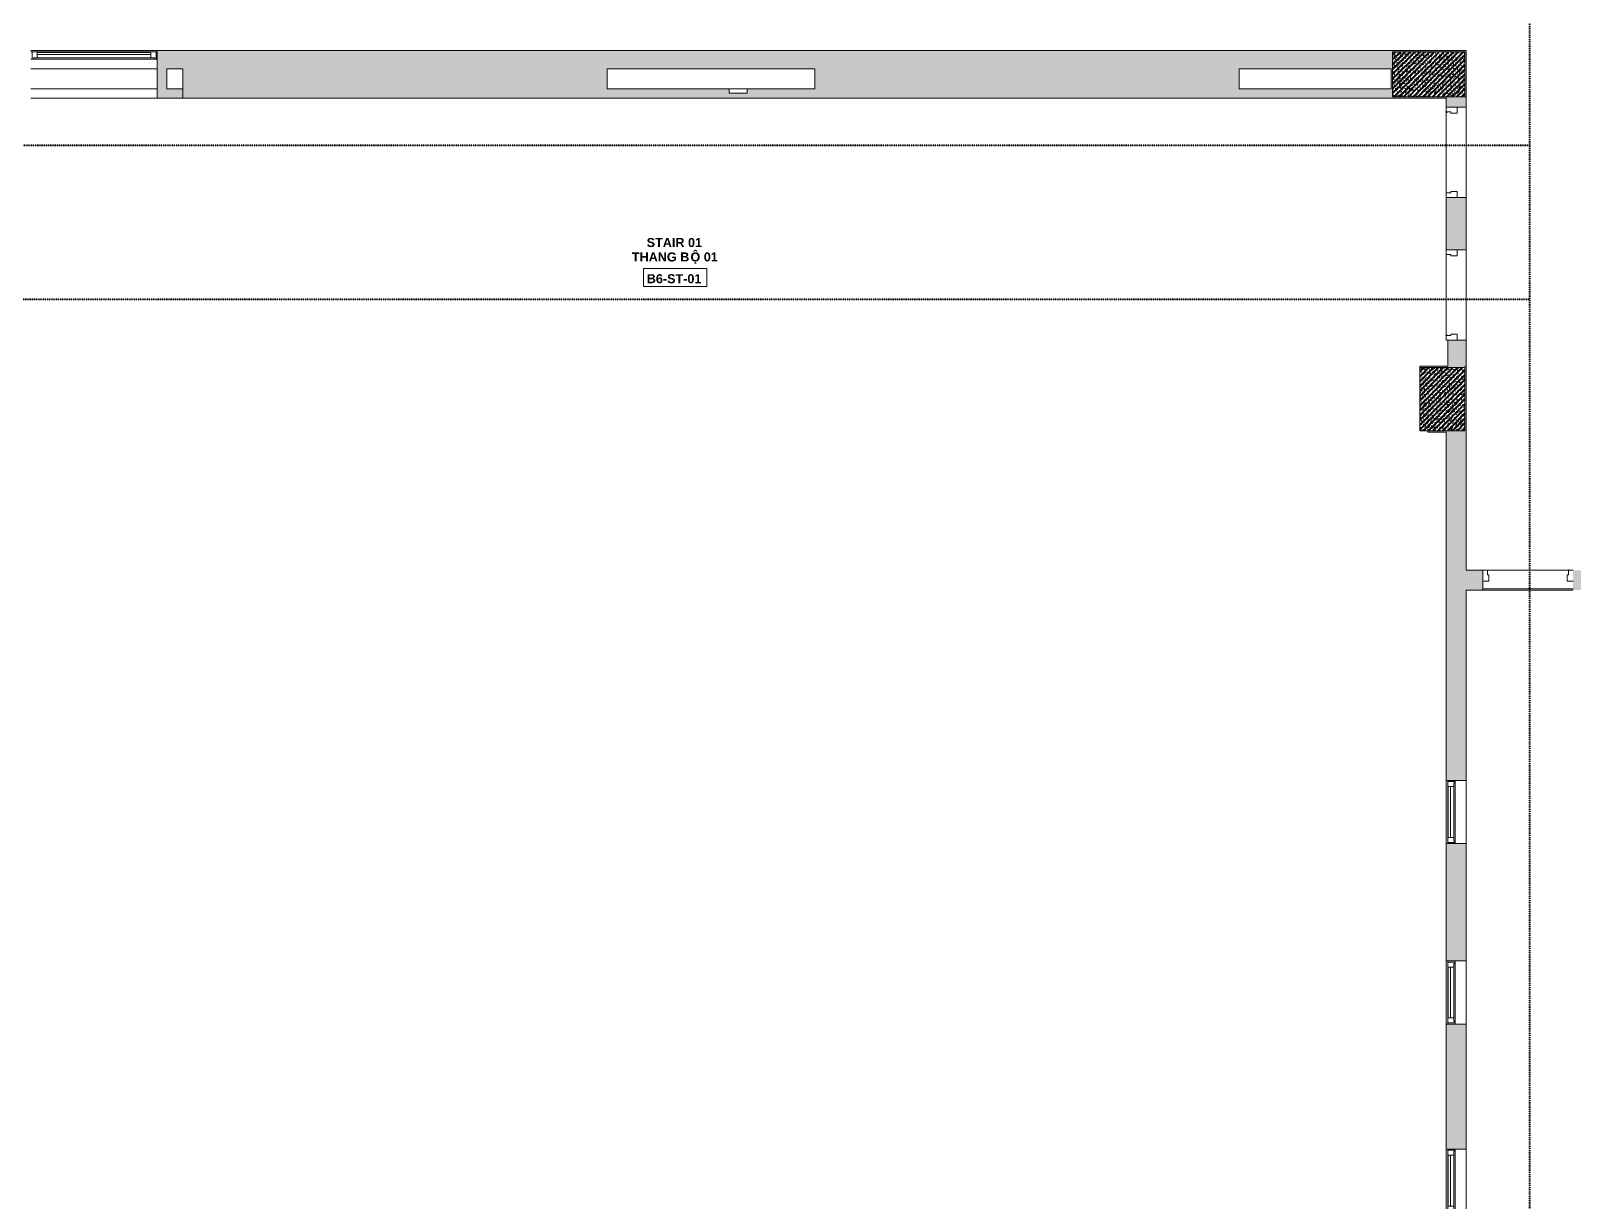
# Model space of a CAD drawing. Header units: millimetres. Extents: x -31340 to 17660, y 19597 to 75297.
# Drawn here: x -21075 to -3990, y 53661 to 66628 of the extents above; entities that cross this region are included whole.
import ezdxf

# ---------------------------------------------------------------- set-up
doc = ezdxf.new("R2010")
doc.units = ezdxf.units.MM
doc.linetypes.add('Dash', pattern=[6.35, 3.175, -3.175])
doc.linetypes.add('dash 1-1', pattern=[2, 1, -1])
for name, color, linetype, lineweight in [('A-AREA-IDEN', 2, 'Continuous', 9), ('A-DETL', 90, 'Continuous', 5), ('A-DETL-MBND', 5, 'Continuous', 5), ('A-DOOR', 31, 'Continuous', 5), ('A-DOOR-FRAM', 31, 'Continuous', 5), ('A-FLOR', 192, 'Continuous', 5), ('A-GLAZ', 151, 'Continuous', 5), ('A-GLAZ-HDLN', 1, 'Dash', 5), ('A-WALL', 113, 'Continuous', 5), ('A-WALL-PATT', 111, 'Continuous', 5), ('S-COLS', 52, 'Continuous', 5)]:
    doc.layers.add(name, color=color, linetype=linetype, lineweight=lineweight)
doc.styles.add('Arial_B', font='arialbd.ttf', dxfattribs={"height": 100})
doc.styles.add('Arial_B_1', font='arialbd.ttf', dxfattribs={"height": 100})

# ---------------------------------------------------------------- blocks, each defined once
blk = doc.blocks.new('M_Concrete-Rectangular-Column - C3 - 500 x 700mm-9523593-3rd Traffic Floor Plan - Pedestrian')
at = {"layer": 'S-COLS'}
h = blk.add_hatch(dxfattribs=at)
h.set_pattern_fill('FP_13', color=256, style=0, pattern_type=2)
h.set_pattern_definition([(50, (5439.94, -62547), (63.763904, -5.57885), [6.667, -73.342]), (355, (5439.94, -62547), (-12.334876, 66.869514), [5.334, -58.674]), (100.451, (5445.25, -62547.465), (51.43036, 61.29098), [5.667, -62.332]), (46.184, (5439.94, -62529.22), (94.87722, -14.71484), [10.001, -110.014]), (96.636, (5447.85, -62530.45), (83.09115, 86.5993), [8.5, -93.497]), (351.184, (5439.94, -62529.22), (83.09204, 86.59928), [8.001, -88.011]), (21, (5448.83, -62533.665), (53.064487, -35.792726), [6.668, -73.343]), (326, (5448.83, -62533.665), (21.63066, 64.46546), [5.334, -58.674]), (71.451, (5453.25, -62536.65), (74.69646, 28.67237), [5.667, -62.332]), (37.5, (5439.94, -62547), (1.080413, 29.594271), [1.676, -56.286, 1.676, -57.887, -58.896]), (37.5, (5439.94, -62547), (1.080413, 29.594271), [-117.526, 1.676, -57.22]), (7.5, (5439.94, -62547), (23.386368, 35.063507), [1.676, -32.283, 1.676, -54.953, -22.447]), (7.5, (5439.94, -62547), (23.386368, 35.063507), [-90.589, 1.676, -20.771]), (327.5, (5420.114, -62547), (47.456567, -2.005468), [1.676, -20.549, 1.676, -67.666, -92.011]), (327.5, (5420.114, -62547), (47.456567, -2.005468), [-91.567, 1.676, -90.335]), (317.5, (5411.224, -62547), (51.844948, 8.89904), [1.676, -27.216, 1.676, -44.374, -65.342]), (317.5, (5411.224, -62547), (51.844948, 8.89904), [-74.943, 1.676, -63.665]), (45, (5439.94, -62547), (-26.716616, 26.716616), []), (45, (5439.94, -62536.11), (-26.716616, 26.716616), [])])
h.paths.add_polyline_path([(-250, -350), (250, -350), (250, 350), (-250, 350)])
at = {"layer": 'S-COLS', "lineweight": 15}
for p, q in [((250, 350), (-250, 350)), ((-250, 350), (-250, -350)), ((250, -350), (250, 350)), ((-250, -350), (250, -350))]:
    blk.add_line(p, q, dxfattribs=at)
blk = doc.blocks.new('VGU_CLUSTER_W1A - W2A - W3A - W4 - W5C - W6 - VGU_CLUSTER_W1A-8565238-3rd Traffic Floor Plan - Pedestrian')
at = {"layer": 'A-GLAZ', "lineweight": 9}
for p, q in [((-350, -12), (-337, -12)), ((-337, -95), (-350, -95)), ((-337, -12), (-322, -12)), ((-337, -95), (-337, -12)), ((-337, -12), (-337, -95)), ((-281, -95), (-337, -95)), ((-322, -12), (-322, -28)), ((-322, -28), (-281, -28)), ((-281, -28), (-281, -95)), ((-281, -88), (-281, -63)), ((-281, -63), (281, -63)), ((281, -88), (-281, -88)), ((281, -28), (322, -28)), ((281, -95), (281, -28)), ((281, -63), (281, -88)), ((337, -95), (281, -95)), ((322, -12), (337, -12)), ((322, -28), (322, -12)), ((337, -12), (337, -95)), ((337, -12), (350, -12)), ((337, -95), (337, -12)), ((350, -95), (337, -95))]:
    blk.add_line(p, q, dxfattribs=at)
at = {"layer": 'A-GLAZ'}
for p, q in [((-322, -12), (322, -12)), ((-281, -28), (281, -28)), ((281, -95), (-281, -95))]:
    blk.add_line(p, q, dxfattribs=at)
at = {"layer": 'A-GLAZ-HDLN'}
for p in [(-13, -12), (13, -12)]:
    blk.add_line(p, (0, -12), dxfattribs=at)
blk = doc.blocks.new('DP3-DF102 - DP3-DF102-9166820-3rd Traffic Floor Plan - Pedestrian')
at = {"layer": 'A-DOOR'}
for p, q in [((-453, 110), (-497, 110)), ((-450, 63), (-450, 107)), ((-438, 60), (-447, 60)), ((-435, -7), (-435, 57)), ((435, 57), (435, -7)), ((447, 60), (438, 60)), ((447, 113), (447, 94)), ((447, 94), (450, 94)), ((450, 94), (450, 108)), ((450, 94), (450, 63)), ((497, 110), (453, 110)), ((-497, -10), (-438, -10)), ((438, -10), (497, -10))]:
    blk.add_line(p, q, dxfattribs=at)
for centre, radius, start, end in [((-497, 107), 3, 90, 180.0361), ((-497, 107), 3, 141.4492, 180.0361), ((-497, 107), 3, 90, 128.5869), ((-453, 107), 3, 0, 90), ((-453, 107), 3, 360, 90), ((-447, 63), 3, 180, 270), ((-438, 57), 3, 360, 90), ((-438, 57), 3, 360, 90), ((438, 57), 3, 90, 180), ((438, 57), 3, 90, 180), ((450, 113), 3, 290.6789, 180), ((447, 63), 3, 270, 360), ((450, 113), 3, 48.0065, 121.3362), ((450, 113), 3, 48.0065, 121.3362), ((450, 113), 3, 48.0065, 121.3362), ((450, 113), 3, 48.0065, 121.3362), ((450, 113), 3, 48.0065, 121.3362), ((450, 113), 3, 48.0065, 121.3362), ((450, 113), 3, 48.0065, 121.3362), ((452, 108), 2.19, 120.9247, 176.9338), ((453, 107), 3, 90, 180), ((453, 107), 3, 90, 180), ((497, 107), 3, 359.9639, 90), ((497, 107), 3, 51.4131, 90), ((497, 107), 3, 359.9639, 38.5508), ((-497, -7), 3, 180, 270), ((-497, -7), 3, 180, 270), ((-438, -7), 3, 270, 360), ((-438, -7), 3, 270, 360), ((438, -7), 3, 180, 270), ((438, -7), 3, 180, 270), ((497, -7), 3, 270, 360), ((497, -7), 3, 270, 0)]:
    blk.add_arc(centre, radius, start, end, dxfattribs=at)
blk = doc.blocks.new('DP3-DF102 - DP3-DF102-9189611-3rd Traffic Floor Plan - Pedestrian')
at = {"layer": 'A-DOOR'}
for p, q in [((-497, 10), (-438, 10)), ((-435, 7), (-435, -57)), ((435, -57), (435, 7)), ((438, 10), (497, 10)), ((-453, -110), (-497, -110)), ((-450, -63), (-450, -107)), ((-438, -60), (-447, -60)), ((447, -60), (438, -60)), ((447, -94), (447, -113)), ((450, -94), (447, -94)), ((450, -94), (450, -63)), ((450, -108), (450, -94)), ((497, -110), (453, -110)), ((500, -95), (500, -107))]:
    blk.add_line(p, q, dxfattribs=at)
for centre, radius, start, end in [((-497, 7), 3, 90, 180), ((-497, 7), 3, 90, 180), ((-438, 7), 3, 0, 90), ((-438, 7), 3, 0, 90), ((438, 7), 3, 90, 180), ((438, 7), 3, 90, 180), ((497, 7), 3, 0, 90), ((497, 7), 3, 0, 90), ((-497, -107), 3, 179.9639, 270), ((-497, -107), 3, 179.9639, 218.5508), ((-497, -107), 3, 231.4131, 270), ((-453, -107), 3, 270, 360), ((-453, -107), 3, 270, 0), ((-447, -63), 3, 90, 180), ((-438, -57), 3, 270, 0), ((-438, -57), 3, 270, 0), ((438, -57), 3, 180, 270), ((438, -57), 3, 180, 270), ((447, -63), 3, 0, 90), ((450, -113), 3, 180, 69.3211), ((450, -113), 3, 238.6638, 311.9935), ((450, -113), 3, 238.6638, 311.9935), ((450, -113), 3, 238.6638, 311.9935), ((450, -113), 3, 238.6638, 311.9935), ((450, -113), 3, 238.6638, 311.9935), ((450, -113), 3, 238.6638, 311.9935), ((450, -113), 3, 238.6638, 311.9935), ((453, -107), 3, 180, 270), ((453, -107), 3, 180, 270), ((452, -108), 2.19, 183.0662, 239.0753), ((497, -107), 3, 270, 0.0361), ((497, -107), 3, 270, 308.5869), ((497, -107), 3, 321.4492, 0.0361)]:
    blk.add_arc(centre, radius, start, end, dxfattribs=at)
blk = doc.blocks.new('DP3-DF501-brick - DP3-DF501-brick-10280244-3rd Traffic Floor Plan - Pedestrian')
at = {"layer": 'A-DOOR'}
for p, q in [((447, 113), (447, 94)), ((447, 94), (450, 94)), ((450, 94), (450, 108))]:
    blk.add_line(p, q, dxfattribs=at)
for centre, radius, start, end in [((450, 113), 3, 290.6789, 180), ((450, 113), 3, 48.0065, 121.3362), ((450, 113), 3, 48.0065, 121.3362), ((450, 113), 3, 48.0065, 121.3362), ((450, 113), 3, 48.0065, 121.3362), ((450, 113), 3, 48.0065, 121.3362), ((450, 113), 3, 48.0065, 121.3362), ((450, 113), 3, 48.0065, 121.3362), ((452, 108), 2.19, 120.9247, 176.9338)]:
    blk.add_arc(centre, radius, start, end, dxfattribs=at)
at = {"layer": 'A-DOOR-FRAM'}
for p, q in [((-450, 110), (-500, 110)), ((-450, 60), (-450, 110)), ((-435, 60), (-450, 60)), ((-435, -10), (-435, 60)), ((450, 60), (435, 60)), ((435, 60), (435, -10)), ((450, 94), (450, 60)), ((500, 110), (451, 110)), ((-500, -10), (-435, -10)), ((435, -10), (500, -10))]:
    blk.add_line(p, q, dxfattribs=at)
blk = doc.blocks.new('VGU_CLUSTER_W6 - VGU_CLUSTER_W6-12293568-3rd Traffic Floor Plan - Pedestrian')
at = {"layer": 'A-GLAZ', "lineweight": 9}
for p, q in [((-687, 88), (-700, 88)), ((-700, 5), (-687, 5)), ((-687, 88), (-687, 5)), ((-631, 88), (-687, 88)), ((-687, 5), (-687, 88)), ((-687, 5), (-672, 5)), ((-672, 5), (-672, 21)), ((-672, 21), (-631, 21)), ((-631, 21), (-631, 88)), ((631, 81), (-631, 81)), ((-631, 81), (-631, 56)), ((-631, 56), (631, 56)), ((687, 88), (631, 88)), ((631, 88), (631, 21)), ((631, 56), (631, 81)), ((631, 21), (672, 21)), ((672, 21), (672, 5)), ((672, 5), (687, 5)), ((687, 5), (687, 88)), ((700, 88), (687, 88)), ((687, 88), (687, 5)), ((687, 5), (700, 5))]:
    blk.add_line(p, q, dxfattribs=at)
at = {"layer": 'A-GLAZ'}
for p, q in [((-672, 5), (672, 5)), ((631, 88), (-631, 88)), ((-631, 21), (631, 21))]:
    blk.add_line(p, q, dxfattribs=at)
at = {"layer": 'A-GLAZ-HDLN'}
for p in [(-71, 5), (71, 5)]:
    blk.add_line(p, (0, 5), dxfattribs=at)
blk = doc.blocks.new('Room Tag - Room Tag-8377849-3rd Traffic Floor Plan - Pedestrian')
at = {"layer": 'A-AREA-IDEN'}
for p, q in [((-7, -0.80625), (-7, -4.80625)), ((-7, -0.80625), (7, -0.80625)), ((7, -0.80625), (7, -4.80625)), ((-7, -4.80625), (7, -4.80625))]:
    blk.add_line(p, q, dxfattribs=at)

msp = doc.modelspace()

# ---------------------------------------------------------------- hatches: boundary and pattern name
at = {"layer": 'A-WALL-PATT'}
for points in [[(-19675, 66207), (-19390, 66207), (-19390, 66412), (-19675, 66412)], [(-19390, 65882), (-14690, 65882), (-14690, 66412), (-19390, 66412), (-19390, 65987)], [(-12390, 66207), (-12390, 66412), (-14690, 66412), (-14690, 66207)], [(-12390, 65882), (-7690, 65882), (-7690, 66412), (-12390, 66412), (-12390, 65987)], [(-6005, 66207), (-6005, 66412), (-7690, 66412), (-7690, 66207)], [(-5990, 65882), (-5990, 66412), (-6005, 66412), (-6005, 65882)], [(-5175, 66397), (-5175, 66412), (-5990, 66412), (-5990, 66397), (-5190, 66397)], [(-5190, 65897), (-5175, 65897), (-5175, 66397), (-5190, 66397), (-5190, 66112)], [(-19570, 66207), (-19675, 66207), (-19675, 65987), (-19570, 65987)], [(-19675, 65882), (-19390, 65882), (-19390, 65987), (-19675, 65987)], [(-13340, 65882), (-12390, 65882), (-12390, 65987), (-13140, 65987), (-13140, 65937), (-13340, 65937), (-13340, 65987), (-14690, 65987), (-14690, 65882)], [(-6005, 65882), (-6005, 65987), (-7690, 65987), (-7690, 65882)], [(-5990, 65882), (-5395, 65882), (-5395, 65897), (-5990, 65897)], [(-5190, 62912), (-5175, 62912), (-5175, 63202), (-5380, 63202), (-5380, 62912)], [(-5690, 62897), (-5190, 62897), (-5190, 62912), (-5690, 62912)], [(-5175, 62182), (-5175, 62912), (-5190, 62912), (-5190, 62182)], [(-5395, 62182), (-5190, 62182), (-5190, 62197), (-5600, 62197), (-5600, 62182)]]:
    msp.add_hatch(color=256, dxfattribs=at).paths.add_polyline_path(points)
h = msp.add_hatch(color=256, dxfattribs=at)
h.paths.add_polyline_path([(-5395, 64202), (-5175, 64202), (-5175, 64782), (-5395, 64782), (-5395, 64353)])
h.paths.add_polyline_path([(-5395, 65782), (-5175, 65782), (-5175, 65897), (-5395, 65897), (-5395, 65819)])
h = msp.add_hatch(color=256, dxfattribs=at)
h.paths.add_polyline_path([(-5175, 35747), (-5175, 36788), (-5395, 36788), (-5395, 35747)])
h.paths.add_polyline_path([(-5175, 37488), (-5175, 38463), (-5395, 38463), (-5395, 37488)])
h.paths.add_polyline_path([(-5175, 39163), (-5175, 40138), (-5395, 40138), (-5395, 39163)])
h.paths.add_polyline_path([(-5175, 40838), (-5175, 41813), (-5395, 41813), (-5395, 40838)])
h.paths.add_polyline_path([(-5175, 42513), (-5175, 43488), (-5395, 43488), (-5395, 42513)])
h.paths.add_polyline_path([(-5395, 44188), (-5175, 44188), (-5175, 45163), (-5395, 45163), (-5395, 44417)])
h.paths.add_polyline_path([(-5395, 45863), (-5175, 45863), (-5175, 46838), (-5395, 46838), (-5395, 46762)])
h.paths.add_polyline_path([(-5395, 47538), (-5175, 47538), (-5175, 48513), (-5395, 48513), (-5395, 47935)])
h.paths.add_polyline_path([(-5395, 49213), (-5175, 49213), (-5175, 50188), (-5395, 50188)])
h.paths.add_polyline_path([(-5175, 50888), (-5175, 51863), (-5395, 51863), (-5395, 50888)])
h.paths.add_polyline_path([(-5175, 52563), (-5175, 53538), (-5395, 53538), (-5395, 52563)])
h.paths.add_polyline_path([(-5175, 54238), (-5175, 55623), (-5395, 55623), (-5395, 54238)])
h.paths.add_polyline_path([(-5175, 56323), (-5175, 57623), (-5395, 57623), (-5395, 56323)])
h.paths.add_polyline_path([(-5395, 58323), (-5175, 58323), (-5175, 62182), (-5395, 62182), (-5395, 58490)])
h = msp.add_hatch(color=256, dxfattribs=at)
h.paths.add_polyline_path([(-3805, 60432), (-3805, 60652), (-3990, 60652), (-3990, 60432), (-3927, 60432)])
h.paths.add_polyline_path([(-5175, 60432), (-4990, 60432), (-4990, 60652), (-5175, 60652)])
at = {"layer": 'S-COLS'}
h = msp.add_hatch(dxfattribs=at)
h.set_pattern_fill('FP_1', color=256, style=0, pattern_type=2)
h.set_pattern_definition([(50, (0, 0), (63.763904, -5.57885), [6.668, -73.343]), (355, (0, 0), (-12.334876, 66.869514), [5.334, -58.674]), (100.451, (5.314, -0.465), (51.43036, 61.29098), [5.667, -62.332]), (46.184, (0, 17.78), (94.87722, -14.71484), [10.001, -110.014]), (96.636, (7.91, 16.55), (83.09115, 86.5993), [8.5, -93.497]), (351.184, (0, 17.78), (83.09204, 86.59928), [8.001, -88.011]), (21, (8.89, 13.335), (53.064487, -35.792726), [6.667, -73.342]), (326, (8.89, 13.335), (21.63066, 64.46546), [5.334, -58.674]), (71.451, (13.31, 10.35), (74.69646, 28.672367), [5.667, -62.332]), (37.5, (0, 0), (1.080413, 29.594271), [1.676, -56.286, 1.676, -57.887, -58.896]), (37.5, (0, 0), (1.080413, 29.594271), [-117.526, 1.676, -57.22]), (7.5, (0, 0), (23.386368, 35.063507), [1.676, -32.283, 1.676, -54.953, -22.447]), (7.5, (0, 0), (23.386368, 35.063507), [-90.589, 1.676, -20.771]), (327.5, (-19.825, 0), (47.456567, -2.005468), [1.676, -20.549, 1.676, -67.666, -92.011]), (327.5, (-19.825, 0), (47.456567, -2.005468), [-91.567, 1.676, -90.335]), (317.5, (-28.715, 0), (51.844948, 8.89904), [1.676, -27.216, 1.676, -44.374, -65.342]), (317.5, (-28.715, 0), (51.844948, 8.89904), [-74.943, 1.676, -63.665]), (45, (0, 0), (-26.715908, 26.715908), []), (45, (0, 10.89), (-26.715908, 26.715908), [])])
h.paths.add_polyline_path([(-5990, 65897), (-5190, 65897), (-5190, 66397), (-5990, 66397)])

# ---------------------------------------------------------------- linework, layer by layer
at = {"layer": 'A-DETL', "linetype": 'dash 1-1', "lineweight": 40}
for p, q in [((-4475, 72151), (-4475, 23251)), ((-4475, 65357), (-25155, 65357)), ((-22475, 63657), (-4475, 63657))]:
    msp.add_line(p, q, dxfattribs=at)
at = {"layer": 'A-DETL-MBND'}
msp.add_line((-13340, 65987), (-13140, 65987), dxfattribs=at)
at = {"layer": 'A-FLOR'}
for p, q in [((-5175, 65782), (-5175, 64782)), ((-5175, 64202), (-5175, 63202)), ((-3990, 60447), (-4990, 60447))]:
    msp.add_line(p, q, dxfattribs=at)
at = {"layer": 'A-WALL'}
for p, q in [((-21075, 66412), (-19675, 66412)), ((-19675, 66207), (-21075, 66207)), ((-21075, 65987), (-19675, 65987)), ((-19675, 65882), (-21075, 65882)), ((-5395, 65779), (-5395, 65782)), ((-5395, 65733), (-5395, 65735)), ((-5395, 64829), (-5395, 65729)), ((-5395, 64782), (-5395, 64785)), ((-5395, 64199), (-5395, 64202)), ((-5395, 63255), (-5395, 64155)), ((-5395, 63249), (-5395, 63251)), ((-5395, 63202), (-5395, 63205)), ((-5392, 63202), (-5395, 63202)), ((-4940, 60652), (-4043, 60652)), ((-3990, 60432), (-4990, 60432)), ((-5395, 57623), (-5395, 58323)), ((-5175, 58323), (-5175, 57623)), ((-5395, 55623), (-5395, 56323)), ((-5175, 56323), (-5175, 55623)), ((-5395, 53538), (-5395, 54238)), ((-5175, 54238), (-5175, 53538))]:
    msp.add_line(p, q, dxfattribs=at)
at = {"layer": 'A-WALL', "lineweight": 15}
for p, q in [((-19390, 66412), (-19675, 66412)), ((-19675, 66412), (-19675, 65882)), ((-7690, 66412), (-19390, 66412)), ((-5990, 66412), (-7690, 66412)), ((-5175, 66412), (-5990, 66412)), ((-5990, 66397), (-5190, 66397)), ((-5990, 65897), (-5990, 66397)), ((-5190, 66397), (-5190, 65897)), ((-5175, 65897), (-5175, 66412)), ((-19570, 66207), (-19390, 66207)), ((-19570, 65987), (-19570, 66207)), ((-19390, 65882), (-19390, 66207)), ((-14690, 65987), (-14690, 66207)), ((-14690, 66207), (-12390, 66207)), ((-12390, 66207), (-12390, 65987)), ((-7690, 66207), (-6005, 66207)), ((-7690, 65987), (-7690, 66207)), ((-6005, 66207), (-6005, 65987)), ((-19390, 65987), (-19570, 65987)), ((-13340, 65987), (-14690, 65987)), ((-13340, 65937), (-13340, 65987)), ((-12390, 65987), (-13140, 65987)), ((-13140, 65987), (-13140, 65937)), ((-6005, 65987), (-7690, 65987)), ((-19675, 65882), (-19390, 65882)), ((-19390, 65882), (-7690, 65882)), ((-13140, 65937), (-13340, 65937)), ((-7690, 65882), (-6005, 65882)), ((-6005, 65882), (-5990, 65882)), ((-5395, 65897), (-5990, 65897)), ((-5990, 65882), (-5395, 65882)), ((-5175, 65897), (-5395, 65897)), ((-5395, 65897), (-5395, 65782)), ((-5395, 65882), (-5395, 65897)), ((-5395, 65782), (-5175, 65782)), ((-5190, 65897), (-5175, 65897)), ((-5175, 65782), (-5175, 65897)), ((-5175, 64782), (-5395, 64782)), ((-5395, 64782), (-5395, 64202)), ((-5175, 64202), (-5175, 64782)), ((-5395, 64202), (-5175, 64202)), ((-5175, 63202), (-5380, 63202)), ((-5380, 63202), (-5380, 62912)), ((-5175, 60652), (-5175, 63202)), ((-5380, 62912), (-5690, 62912)), ((-5690, 62912), (-5690, 62897)), ((-5175, 62912), (-5190, 62912)), ((-5600, 62197), (-5600, 62182)), ((-5600, 62182), (-5395, 62182)), ((-5395, 62182), (-5395, 58323)), ((-4990, 60652), (-5175, 60652)), ((-4990, 60432), (-4990, 60652)), ((-5175, 58323), (-5175, 60432)), ((-5175, 60432), (-4990, 60432)), ((-5395, 58323), (-5175, 58323)), ((-5395, 57623), (-5395, 56323)), ((-5175, 57623), (-5395, 57623)), ((-5175, 56323), (-5175, 57623)), ((-5395, 56323), (-5175, 56323)), ((-5395, 55623), (-5395, 54238)), ((-5175, 55623), (-5395, 55623)), ((-5175, 54238), (-5175, 55623)), ((-5395, 54238), (-5175, 54238))]:
    msp.add_line(p, q, dxfattribs=at)
at = {"layer": 'S-COLS', "lineweight": 15}
for p, q in [((-5190, 66397), (-5990, 66397)), ((-5990, 66397), (-5990, 65897)), ((-5190, 65897), (-5190, 66397)), ((-5990, 65897), (-5190, 65897))]:
    msp.add_line(p, q, dxfattribs=at)

# ---------------------------------------------------------------- block references
at = {"layer": 'A-AREA-IDEN', "xscale": 49.99999999999998, "yscale": 49.99999999999998, "zscale": 49.99999999999998}
msp.add_blockref('Room Tag - Room Tag-8377849-3rd Traffic Floor Plan - Pedestrian', (-13937, 64035), dxfattribs=at)
at = {"layer": 'A-DOOR'}
for name, p, rotation in [('DP3-DF102 - DP3-DF102-9166820-3rd Traffic Floor Plan - Pedestrian', (-5285, 65282), 89.99999999999991), ('DP3-DF102 - DP3-DF102-9189611-3rd Traffic Floor Plan - Pedestrian', (-5285, 63702), 269.9999999999999)]:
    msp.add_blockref(name, p, dxfattribs=dict(at, rotation=rotation))
at = {"layer": 'A-DOOR-FRAM'}
msp.add_blockref('DP3-DF501-brick - DP3-DF501-brick-10280244-3rd Traffic Floor Plan - Pedestrian', (-4490, 60542), dxfattribs=at)
at = {"layer": 'A-GLAZ'}
msp.add_blockref('VGU_CLUSTER_W6 - VGU_CLUSTER_W6-12293568-3rd Traffic Floor Plan - Pedestrian', (-20375, 66309), dxfattribs=at)
at = {"layer": 'A-GLAZ', "rotation": 269.9999999999999}
for p in [(-5285, 57973), (-5285, 55973), (-5285, 53888)]:
    msp.add_blockref('VGU_CLUSTER_W1A - W2A - W3A - W4 - W5C - W6 - VGU_CLUSTER_W1A-8565238-3rd Traffic Floor Plan - Pedestrian', p, dxfattribs=at)
at = {"layer": 'S-COLS', "lineweight": 15}
msp.add_blockref('M_Concrete-Rectangular-Column - C3 - 500 x 700mm-9523593-3rd Traffic Floor Plan - Pedestrian', (-5440, 62547), dxfattribs=at)

# ---------------------------------------------------------------- texts
at = {"layer": 'A-AREA-IDEN', "char_height": 100, "attachment_point": 1}
for s, insert, width, style in [('STAIR 01', (-14253, 64333), 761.6, 'Arial_B'), ('THANG B', (-14417, 64173), 785.65, 'Arial_B'), ('\\fArial|b1|i0|c254|p34|;Ộ', (-13768, 64173), 132.28, 'Arial_B_1'), (' 01', (-13659, 64173), 240.51, 'Arial_B'), ('B6-ST-01', (-14252, 63932), 749.58, 'Arial_B')]:
    msp.add_mtext(s, dxfattribs=dict(at, insert=insert, width=width, style=style))

doc.saveas('drawing.dxf')
